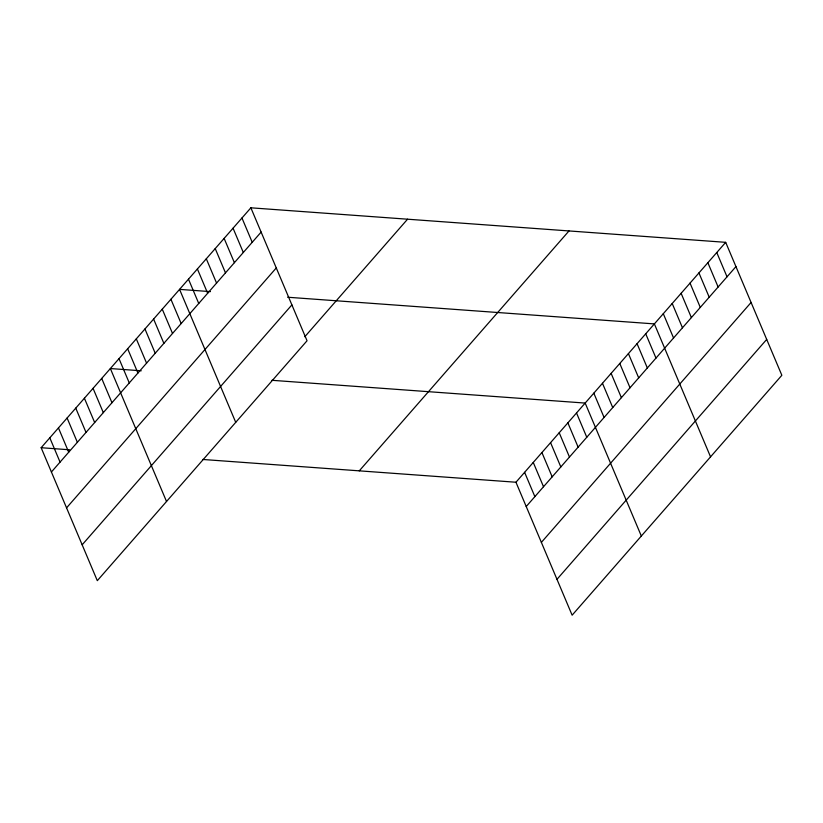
<?xml version="1.0" encoding="UTF-8"?>
<svg xmlns="http://www.w3.org/2000/svg" width="823" height="823" viewBox="0 0 823 823"><rect width="100%" height="100%" fill="white"/><g stroke="black" fill="none" stroke-linecap="round" stroke-linejoin="round"><path stroke-width="1.23" d="M250.871 207.808L307.041 340.763L97.309 580.668L41.15 447.712L250.871 207.808L725.691 242.332L781.85 375.288L572.129 615.192L515.959 482.237L202.725 459.46M51.407 472.001L261.138 232.086M66.56 507.863L276.281 267.948M82.166 544.805L291.887 304.901M304.798 336.751L407.56 219.196M359.27 470.849L569.002 230.934M515.959 482.237L725.691 242.332M526.216 506.526L735.947 266.611M541.369 542.388L751.09 302.473M556.976 579.33L766.697 339.426M210.431 291.62L179.568 289.377L235.728 422.333M287.587 297.226L654.378 323.902L710.547 456.858M141.227 370.792L110.364 368.55L166.524 501.495M271.94 380.298L585.174 403.075L641.333 536.03M41.15 447.712L69.636 449.79M716.771 252.527L727.028 276.806M707.862 262.722L718.119 287.001M698.943 272.917L709.21 297.196M690.034 283.112L700.291 307.401M681.125 293.307L691.382 317.596M672.206 303.502L682.462 327.791M663.297 313.707L673.553 337.986M645.726 333.799L655.982 358.077M637.074 343.695L647.341 367.974M628.422 353.592L638.689 377.87M619.781 363.488L630.037 387.767M611.129 373.385L621.386 397.663M602.477 383.281L612.734 407.56M593.825 393.178L604.082 417.456M576.522 412.971L586.778 437.25M567.87 422.868L578.127 447.146M559.218 432.764L569.475 457.043M550.566 442.651L560.823 466.939M541.915 452.547L552.171 476.836M533.263 462.444L543.519 486.732M524.611 472.34L534.868 496.629M241.962 218.002L252.219 242.281M233.053 228.197L243.31 252.476M224.134 238.392L234.39 262.671M215.225 248.587L225.481 272.876M206.306 258.782L216.562 283.071M197.397 268.977L207.653 293.266M188.488 279.182L198.744 303.461M170.917 299.274L181.173 323.552M162.265 309.17L172.521 333.449M153.613 319.067L163.87 343.345M144.961 328.963L155.218 353.242M136.309 338.86L146.566 363.138M127.658 348.757L137.925 373.035M119.006 358.653L129.273 382.932M101.713 378.446L111.969 402.725M93.061 388.343L103.317 412.621M84.409 398.239L94.666 422.518M75.757 408.126L86.014 432.414M67.105 418.022L77.362 442.311M58.454 427.919L68.71 452.208M49.802 437.815L60.058 462.104"/></g></svg>
